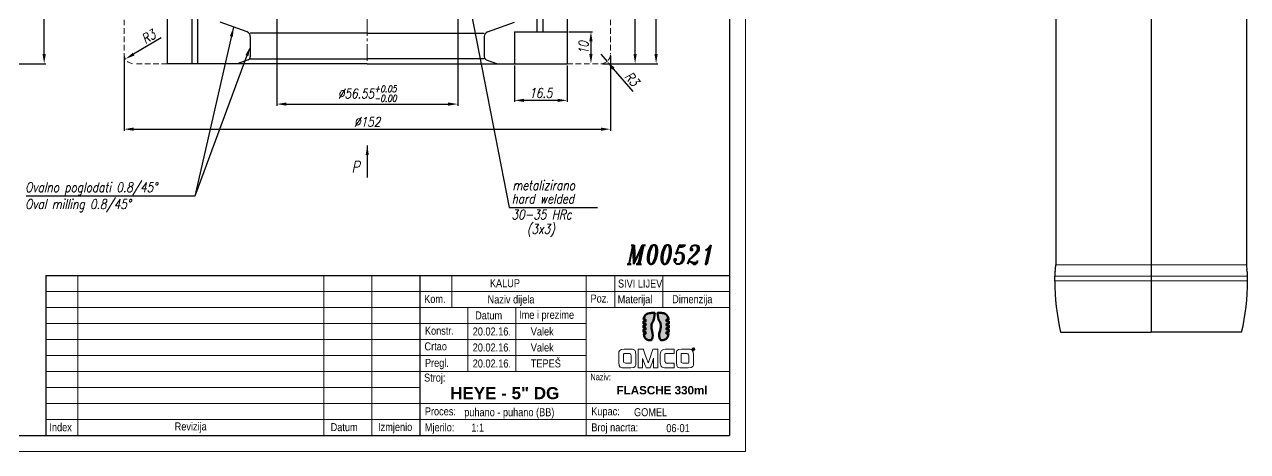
# Model space of a CAD drawing. Extents: x 11 to 588, y -94 to 506.
# Drawn here: x 206.1 to 588.3, y -94.1 to 39.3 of the extents above; entities that cross this region are included whole.
import ezdxf
from ezdxf import colors
from ezdxf.entities.mleader import LeaderData, LeaderLine
from ezdxf.math import Vec2, Vec3

# ---------------------------------------------------------------- set-up
doc = ezdxf.new("R2010")
doc.units = 0
doc.header["$LTSCALE"] = 7
doc.header["$MEASUREMENT"] = 0
doc.linetypes.add('CENTER2', pattern=[1.125, 0.75, -0.125, 0.125, -0.125])
doc.linetypes.add('HIDDEN', pattern=[0.375, 0.25, -0.125])
doc.layers.get('0').update_dxf_attribs({"linetype": 'CONTINUOUS', "lineweight": 15})
for name, color, linetype, lineweight in [('1', 1, 'CENTER2', 15), ('2', 2, 'HIDDEN', 15), ('3', 3, 'CONTINUOUS', 30), ('4', 5, 'CONTINUOUS', 50), ('8', 252, 'CONTINUOUS', 15), ('ENGLISH', 252, 'CONTINUOUS', 18)]:
    doc.layers.add(name, color=color, linetype=linetype, lineweight=lineweight)
doc.styles.add('ITALICT', font='ITALICT.shx', dxfattribs={"width": 0.8, "height": 3})
doc.styles.get("Standard").update_dxf_attribs({"font": 'isocp.shx', "height": 3})
doc.styles.add('style2', font='swissc.ttf')
doc.dimstyles.get("Standard").update_dxf_attribs({"dimtxt": 3, "dimasz": 3, "dimexe": 0.5, "dimexo": 0.5, "dimgap": 0.8, "dimtad": 1, "dimdsep": 46, "dimtxsty": 'ITALICT', "dimcen": 0.09, "dimazin": 2, "dimtfac": 1, "dimtmove": 0, "dimatfit": 3, "dimfxl": 1, "dimtolj": 1, "dimtzin": 0, "dimarcsym": 0})

# ---------------------------------------------------------------- blocks, each defined once
blk = doc.blocks.new('*D31')
at = {"color": 0, "lineweight": -2, "transparency": 16777216}
for p, q in [((284.98, 56.95), (284.98, 13.9)), ((341.53, 56.95), (341.53, 13.9)), ((287.98, 14.4), (338.53, 14.4))]:
    blk.add_line(p, q, dxfattribs=at)
at = {"color": 0, "transparency": 16777216}
for points in [[(287.98, 14.9), (287.98, 13.9), (284.98, 14.4)], [(338.53, 14.9), (338.53, 13.9), (341.53, 14.4)]]:
    blk.add_solid(points, dxfattribs=at)
at = {"color": 0, "transparency": 16777216, "insert": (313.26, 17.68), "char_height": 3, "attachment_point": 5, "style": 'ITALICT'}
blk.add_mtext('\\A1;%%c56.55{}{\\H0.71x;\\C3;\\S+0.05^ -0.00;}', dxfattribs=at)
blk = doc.blocks.new('*D40')
at = {"color": 0, "lineweight": -2, "transparency": 16777216}
for p, q in [((368.58, 87), (404.02, 87)), ((403.52, 30), (403.52, 84)), ((386.76, 27), (404.02, 27))]:
    blk.add_line(p, q, dxfattribs=at)
at = {"color": 0, "transparency": 16777216}
for points in [[(403.02, 84), (404.02, 84), (403.52, 87)], [(403.02, 30), (404.02, 30), (403.52, 27)]]:
    blk.add_solid(points, dxfattribs=at)
at = {"color": 0, "transparency": 16777216, "insert": (401.22, 57), "char_height": 3, "attachment_point": 5, "rotation": 90, "style": 'ITALICT'}
blk.add_mtext('\\A1;60', dxfattribs=at)
blk = doc.blocks.new('*D55')
at = {"color": 0, "lineweight": -2, "transparency": 16777216}
for p, q in [((237.26, 29.5), (237.26, 6.06)), ((389.26, 29.5), (389.26, 6.06)), ((240.26, 6.56), (386.26, 6.56))]:
    blk.add_line(p, q, dxfattribs=at)
at = {"color": 0, "transparency": 16777216}
for points in [[(240.26, 7.06), (240.26, 6.06), (237.26, 6.56)], [(386.26, 7.06), (386.26, 6.06), (389.26, 6.56)]]:
    blk.add_solid(points, dxfattribs=at)
at = {"color": 0, "transparency": 16777216, "insert": (313.26, 8.86), "char_height": 3, "attachment_point": 5, "style": 'ITALICT'}
blk.add_mtext('\\A1;%%c152', dxfattribs=at)
blk = doc.blocks.new('*D63')
at = {"color": 0, "lineweight": -2, "transparency": 16777216}
blk.add_line((248.86, 35.09), (240.26, 30), dxfattribs=at)
at = {"color": 0, "transparency": 16777216}
blk.add_solid([(240, 30.43), (240.51, 29.57), (237.67, 28.47)], dxfattribs=at)
at = {"color": 0, "transparency": 16777216, "insert": (244.94, 35.44), "char_height": 3, "attachment_point": 5, "rotation": 30.5991, "style": 'ITALICT'}
blk.add_mtext('\\A1;R3', dxfattribs=at)
blk = doc.blocks.new('*D80')
at = {"color": 0, "lineweight": -2, "transparency": 16777216}
for p, q in [((366.76, 62), (397.46, 62)), ((396.96, 30), (396.96, 59)), ((386.76, 27), (397.46, 27))]:
    blk.add_line(p, q, dxfattribs=at)
at = {"color": 0, "transparency": 16777216}
for points in [[(396.46, 59), (397.46, 59), (396.96, 62)], [(396.46, 30), (397.46, 30), (396.96, 27)]]:
    blk.add_solid(points, dxfattribs=at)
at = {"color": 0, "transparency": 16777216, "insert": (394.66, 44.5), "char_height": 3, "attachment_point": 5, "rotation": 90, "style": 'ITALICT'}
blk.add_mtext('\\A1;35', dxfattribs=at)
blk = doc.blocks.new('*D81')
at = {"color": 0, "lineweight": -2, "transparency": 16777216}
for p, q in [((386.26, 30), (388.22, 27.73)), ((396.32, 18.35), (390.18, 25.46))]:
    blk.add_line(p, q, dxfattribs=at)
at = {"color": 0, "transparency": 16777216}
blk.add_solid([(390.56, 25.79), (389.8, 25.13), (388.22, 27.73)], dxfattribs=at)
at = {"color": 0, "transparency": 16777216, "insert": (395.97, 22.27), "char_height": 3, "attachment_point": 5, "rotation": 310.8206, "style": 'ITALICT'}
blk.add_mtext('\\A1;R3', dxfattribs=at)
blk = doc.blocks.new('*D82')
at = {"color": 0, "lineweight": -2, "transparency": 16777216}
for p, q in [((359.26, 26.5), (359.26, 15.06)), ((375.76, 26.5), (375.76, 15.06)), ((372.76, 15.56), (362.26, 15.56))]:
    blk.add_line(p, q, dxfattribs=at)
at = {"color": 0, "transparency": 16777216}
for points in [[(362.26, 16.06), (362.26, 15.06), (359.26, 15.56)], [(372.76, 16.06), (372.76, 15.06), (375.76, 15.56)]]:
    blk.add_solid(points, dxfattribs=at)
at = {"color": 0, "transparency": 16777216, "insert": (367.51, 17.86), "char_height": 3, "attachment_point": 5, "style": 'ITALICT'}
blk.add_mtext('\\A1;16.5', dxfattribs=at)
blk = doc.blocks.new('*D83')
at = {"color": 0, "lineweight": -2, "transparency": 16777216}
for p, q in [((376.26, 37), (383.66, 37)), ((383.16, 34), (383.16, 30))]:
    blk.add_line(p, q, dxfattribs=at)
at = {"color": 0, "transparency": 16777216}
for points in [[(382.66, 34), (383.66, 34), (383.16, 37)], [(382.66, 30), (383.66, 30), (383.16, 27)]]:
    blk.add_solid(points, dxfattribs=at)
at = {"color": 0, "transparency": 16777216, "insert": (380.86, 32), "char_height": 3, "attachment_point": 5, "rotation": 90, "style": 'ITALICT'}
blk.add_mtext('\\A1;10', dxfattribs=at)
blk = doc.blocks.new('*D91')
at = {"color": 0, "lineweight": -2, "transparency": 16777216}
for p, q in [((150.48, 202), (212.8, 202)), ((212.3, 30), (212.3, 199)), ((147.38, 27), (212.8, 27))]:
    blk.add_line(p, q, dxfattribs=at)
at = {"color": 0, "transparency": 16777216}
for points in [[(211.8, 199), (212.8, 199), (212.3, 202)], [(211.8, 30), (212.8, 30), (212.3, 27)]]:
    blk.add_solid(points, dxfattribs=at)
at = {"color": 0, "transparency": 16777216, "insert": (210, 109.5), "char_height": 3, "attachment_point": 5, "rotation": 90, "style": 'ITALICT'}
blk.add_mtext('\\A1;175', dxfattribs=at)

msp = doc.modelspace()

# ---------------------------------------------------------------- hatches: boundary and pattern name
at = {"layer": '4'}
h = msp.add_hatch(color=142, dxfattribs=at)
edge = h.paths.add_edge_path()
edge.add_spline(control_points=[(399.6271, -57.3266), (399.6271, -57.3266), (399.6271, -57.3266), (399.6271, -57.3266), (399.6271, -57.3266), (399.8498, -59.2961), (401.5897, -59.3975), (401.8468, -59.3975), (401.8468, -59.3975), (401.8468, -59.3975), (402.0398, -59.3975), (402.0398, -59.3975), (402.0398, -59.3975), (402.9534, -58.0838), (402.0332, -56.1691), (402.0332, -54.8003), (402.0332, -54.8003), (402.0332, -53.7254), (402.9796, -53.4377), (403.0833, -50.8583), (403.0833, -50.8583), (401.9914, -50.8583), (401.9914, -50.8583), (401.9914, -50.8583), (400.1482, -50.8583), (399.728, -52.28), (399.632, -52.9292)], knot_values=[0.8095238, 0.8095238, 0.8095238, 0.8095238, 0.83333333, 0.83333333, 0.83333333, 0.83343333, 0.85714286, 0.85714286, 0.85714286, 0.85724286, 0.9047619, 0.9047619, 0.9047619, 0.9048619, 0.95238095, 0.95238095, 0.95238095, 0.95248095, 1, 1, 1, 1.04761905, 1.04761905, 1.04761905, 1.04771905, 1.0952381, 1.0952381, 1.0952381, 1.0952381], degree=3, periodic=0)
edge.add_spline(control_points=[(399.632, -52.9292), (399.632, -52.9292), (400.257, -52.9292), (400.257, -52.9292)], knot_values=[0.0952381, 0.0952381, 0.0952381, 0.0952381, 0.14285714, 0.14285714, 0.14285714, 0.14285714], degree=3, periodic=0)
edge.add_spline(control_points=[(400.257, -52.9292), (400.257, -52.9292), (400.257, -52.9292), (400.257, -52.9292), (400.257, -52.9292), (400.257, -52.9292), (400.257, -53.4522), (400.257, -53.4522)], knot_values=[0.14285714, 0.14285714, 0.14285714, 0.14285714, 0.16666666, 0.16666666, 0.16666666, 0.16676666, 0.19047619, 0.19047619, 0.19047619, 0.19047619], degree=3, periodic=0)
edge.add_spline(control_points=[(400.257, -53.4522), (400.257, -53.4522), (400.257, -53.4522), (400.257, -53.4522), (400.257, -53.4522), (400.257, -53.4522), (399.6033, -53.4522), (399.6033, -53.4522)], knot_values=[0.19047619, 0.19047619, 0.19047619, 0.19047619, 0.21428571, 0.21428571, 0.21428571, 0.21438571, 0.23809523, 0.23809523, 0.23809523, 0.23809523], degree=3, periodic=0)
edge.add_spline(control_points=[(399.6033, -53.4522), (399.6033, -53.4522), (399.6033, -53.4522), (399.6033, -53.4522), (399.6033, -53.4522), (399.6033, -53.4522), (399.6033, -54.2207), (399.6033, -54.2207)], knot_values=[0.23809523, 0.23809523, 0.23809523, 0.23809523, 0.26190476, 0.26190476, 0.26190476, 0.26200476, 0.28571428, 0.28571428, 0.28571428, 0.28571428], degree=3, periodic=0)
edge.add_spline(control_points=[(399.6033, -54.2207), (399.6033, -54.2207), (399.6033, -54.2207), (399.6033, -54.2207), (399.6033, -54.2207), (399.6033, -54.2207), (400.257, -54.2207), (400.257, -54.2207)], knot_values=[0.28571428, 0.28571428, 0.28571428, 0.28571428, 0.30952381, 0.30952381, 0.30952381, 0.30962381, 0.33333333, 0.33333333, 0.33333333, 0.33333333], degree=3, periodic=0)
edge.add_spline(control_points=[(400.257, -54.2207), (400.257, -54.2207), (400.257, -54.2207), (400.257, -54.2207), (400.257, -54.2207), (400.257, -54.2207), (400.257, -54.7436), (400.257, -54.7436)], knot_values=[0.33333333, 0.33333333, 0.33333333, 0.33333333, 0.35714286, 0.35714286, 0.35714286, 0.35724286, 0.38095238, 0.38095238, 0.38095238, 0.38095238], degree=3, periodic=0)
edge.add_spline(control_points=[(400.257, -54.7436), (400.257, -54.7436), (400.257, -54.7436), (400.257, -54.7436), (400.257, -54.7436), (400.257, -54.7436), (399.6033, -54.7436), (399.6033, -54.7436)], knot_values=[0.38095238, 0.38095238, 0.38095238, 0.38095238, 0.4047619, 0.4047619, 0.4047619, 0.4048619, 0.42857143, 0.42857143, 0.42857143, 0.42857143], degree=3, periodic=0)
edge.add_spline(control_points=[(399.6033, -54.7436), (399.6033, -54.7436), (399.6033, -54.7436), (399.6033, -54.7436), (399.6033, -54.7436), (399.6033, -54.7436), (399.6033, -55.5121), (399.6033, -55.5121)], knot_values=[0.42857143, 0.42857143, 0.42857143, 0.42857143, 0.45238095, 0.45238095, 0.45238095, 0.45248095, 0.47619047, 0.47619047, 0.47619047, 0.47619047], degree=3, periodic=0)
edge.add_spline(control_points=[(399.6033, -55.5121), (399.6033, -55.5121), (399.6033, -55.5121), (399.6033, -55.5121), (399.6033, -55.5121), (399.6033, -55.5121), (400.257, -55.5121), (400.257, -55.5121)], knot_values=[0.47619047, 0.47619047, 0.47619047, 0.47619047, 0.5, 0.5, 0.5, 0.5001, 0.52380952, 0.52380952, 0.52380952, 0.52380952], degree=3, periodic=0)
edge.add_spline(control_points=[(400.257, -55.5121), (400.257, -55.5121), (400.257, -55.5121), (400.257, -55.5121), (400.257, -55.5121), (400.257, -55.5121), (400.257, -56.0351), (400.257, -56.0351)], knot_values=[0.52380952, 0.52380952, 0.52380952, 0.52380952, 0.54761905, 0.54761905, 0.54761905, 0.54771905, 0.57142857, 0.57142857, 0.57142857, 0.57142857], degree=3, periodic=0)
edge.add_spline(control_points=[(400.257, -56.0351), (400.257, -56.0351), (400.257, -56.0351), (400.257, -56.0351), (400.257, -56.0351), (400.257, -56.0351), (399.6033, -56.0351), (399.6033, -56.0351)], knot_values=[0.57142857, 0.57142857, 0.57142857, 0.57142857, 0.59523809, 0.59523809, 0.59523809, 0.59533809, 0.61904761, 0.61904761, 0.61904761, 0.61904761], degree=3, periodic=0)
edge.add_spline(control_points=[(399.6033, -56.0351), (399.6033, -56.0351), (399.6033, -56.0351), (399.6033, -56.0351), (399.6033, -56.0351), (399.6033, -56.0351), (399.6033, -56.8036), (399.6033, -56.8036)], knot_values=[0.61904761, 0.61904761, 0.61904761, 0.61904761, 0.64285714, 0.64285714, 0.64285714, 0.64295714, 0.66666666, 0.66666666, 0.66666666, 0.66666666], degree=3, periodic=0)
edge.add_spline(control_points=[(399.6033, -56.8036), (399.6033, -56.8036), (399.6033, -56.8036), (399.6033, -56.8036), (399.6033, -56.8036), (399.6033, -56.8036), (400.257, -56.8036), (400.257, -56.8036)], knot_values=[0.66666666, 0.66666666, 0.66666666, 0.66666666, 0.69047619, 0.69047619, 0.69047619, 0.69057619, 0.71428571, 0.71428571, 0.71428571, 0.71428571], degree=3, periodic=0)
edge.add_spline(control_points=[(400.257, -56.8036), (400.257, -56.8036), (400.257, -56.8036), (400.257, -56.8036), (400.257, -56.8036), (400.257, -56.8036), (400.257, -57.3266), (400.257, -57.3266)], knot_values=[0.71428571, 0.71428571, 0.71428571, 0.71428571, 0.73809524, 0.73809524, 0.73809524, 0.73819524, 0.76190476, 0.76190476, 0.76190476, 0.76190476], degree=3, periodic=0)
edge.add_spline(control_points=[(400.257, -57.3266), (400.257, -57.3266), (400.257, -57.3266), (400.257, -57.3266), (400.257, -57.3266), (400.257, -57.3266), (399.6271, -57.3266), (399.6271, -57.3266)], knot_values=[0.76190476, 0.76190476, 0.76190476, 0.76190476, 0.78571428, 0.78571428, 0.78571428, 0.78581428, 0.8095238, 0.8095238, 0.8095238, 0.8095238], degree=3, periodic=0)
h = msp.add_hatch(color=253, dxfattribs=at)
edge = h.paths.add_edge_path()
edge.add_spline(control_points=[(406.7946, -55.5121), (406.7946, -55.5121), (406.7946, -55.5121), (406.7946, -55.5121), (406.7946, -55.5121), (406.7946, -55.5121), (407.4483, -55.5121), (407.4483, -55.5121)], knot_values=[0.23809524, 0.23809524, 0.23809524, 0.23809524, 0.26190476, 0.26190476, 0.26190476, 0.26200476, 0.28571428, 0.28571428, 0.28571428, 0.28571428], degree=3, periodic=0)
edge.add_spline(control_points=[(407.4483, -55.5121), (407.4483, -55.5121), (407.4483, -55.5121), (407.4483, -55.5121), (407.4483, -55.5121), (407.4483, -55.5121), (407.4483, -54.7436), (407.4483, -54.7436)], knot_values=[0.28571428, 0.28571428, 0.28571428, 0.28571428, 0.30952381, 0.30952381, 0.30952381, 0.30962381, 0.33333333, 0.33333333, 0.33333333, 0.33333333], degree=3, periodic=0)
edge.add_spline(control_points=[(407.4483, -54.7436), (407.4483, -54.7436), (407.4483, -54.7436), (407.4483, -54.7436), (407.4483, -54.7436), (407.4483, -54.7436), (406.7946, -54.7436), (406.7946, -54.7436)], knot_values=[0.33333333, 0.33333333, 0.33333333, 0.33333333, 0.35714285, 0.35714285, 0.35714285, 0.35724285, 0.38095237, 0.38095237, 0.38095237, 0.38095237], degree=3, periodic=0)
edge.add_spline(control_points=[(406.7946, -54.7436), (406.7946, -54.7436), (406.7946, -54.7436), (406.7946, -54.7436), (406.7946, -54.7436), (406.7946, -54.7436), (406.7946, -54.2207), (406.7946, -54.2207)], knot_values=[0.38095237, 0.38095237, 0.38095237, 0.38095237, 0.4047619, 0.4047619, 0.4047619, 0.4048619, 0.42857143, 0.42857143, 0.42857143, 0.42857143], degree=3, periodic=0)
edge.add_spline(control_points=[(406.7946, -54.2207), (406.7946, -54.2207), (406.7946, -54.2207), (406.7946, -54.2207), (406.7946, -54.2207), (406.7946, -54.2207), (407.4483, -54.2207), (407.4483, -54.2207)], knot_values=[0.42857143, 0.42857143, 0.42857143, 0.42857143, 0.45238095, 0.45238095, 0.45238095, 0.45248095, 0.47619047, 0.47619047, 0.47619047, 0.47619047], degree=3, periodic=0)
edge.add_spline(control_points=[(407.4483, -54.2207), (407.4483, -54.2207), (407.4483, -54.2207), (407.4483, -54.2207), (407.4483, -54.2207), (407.4483, -54.2207), (407.4483, -53.4522), (407.4483, -53.4522)], knot_values=[0.47619047, 0.47619047, 0.47619047, 0.47619047, 0.5, 0.5, 0.5, 0.5001, 0.52380952, 0.52380952, 0.52380952, 0.52380952], degree=3, periodic=0)
edge.add_spline(control_points=[(407.4483, -53.4522), (407.4483, -53.4522), (407.4483, -53.4522), (407.4483, -53.4522), (407.4483, -53.4522), (407.4483, -53.4522), (406.7946, -53.4522), (406.7946, -53.4522)], knot_values=[0.52380952, 0.52380952, 0.52380952, 0.52380952, 0.54761905, 0.54761905, 0.54761905, 0.54771905, 0.57142857, 0.57142857, 0.57142857, 0.57142857], degree=3, periodic=0)
edge.add_spline(control_points=[(406.7946, -53.4522), (406.7946, -53.4522), (406.7946, -53.4522), (406.7946, -53.4522), (406.7946, -53.4522), (406.7946, -53.4522), (406.7946, -52.9292), (406.7946, -52.9292)], knot_values=[0.57142857, 0.57142857, 0.57142857, 0.57142857, 0.59523809, 0.59523809, 0.59523809, 0.59533809, 0.61904761, 0.61904761, 0.61904761, 0.61904761], degree=3, periodic=0)
edge.add_spline(control_points=[(406.7946, -52.9292), (406.7946, -52.9292), (406.7946, -52.9292), (406.7946, -52.9292), (406.7946, -52.9292), (406.7946, -52.9292), (407.4226, -52.9292), (407.4226, -52.9292)], knot_values=[0.61904761, 0.61904761, 0.61904761, 0.61904761, 0.64285714, 0.64285714, 0.64285714, 0.64295714, 0.66666666, 0.66666666, 0.66666666, 0.66666666], degree=3, periodic=0)
edge.add_spline(control_points=[(407.4226, -52.9292), (407.4226, -52.9292), (407.4226, -52.9292), (407.4226, -52.9292), (407.4226, -52.9292), (407.1927, -50.9726), (405.4614, -50.8583), (405.2048, -50.8583), (405.2048, -50.8583), (405.2048, -50.8583), (403.968, -50.8583), (403.968, -50.8583)], knot_values=[0.66666666, 0.66666666, 0.66666666, 0.66666666, 0.69047619, 0.69047619, 0.69047619, 0.69057619, 0.71428571, 0.71428571, 0.71428571, 0.71438571, 0.76190476, 0.76190476, 0.76190476, 0.76190476], degree=3, periodic=0)
edge.add_spline(control_points=[(403.968, -50.8583), (403.968, -50.8583), (403.968, -50.8583), (403.968, -50.8583), (403.968, -50.8583), (404.0718, -53.4377), (405.0187, -53.7254), (405.0187, -54.8003), (405.0187, -54.8003), (405.0187, -56.1691), (404.0982, -58.0838), (405.0118, -59.3975), (405.0118, -59.3975), (405.0118, -59.3975), (405.0745, -59.3975), (405.0745, -59.3975), (405.0745, -59.3975), (406.9177, -59.3975), (407.3294, -57.9758), (407.4214, -57.3266)], knot_values=[0.76190476, 0.76190476, 0.76190476, 0.76190476, 0.78571429, 0.78571429, 0.78571429, 0.78581429, 0.80952381, 0.80952381, 0.80952381, 0.80962381, 0.85714286, 0.85714286, 0.85714286, 0.85724286, 0.9047619, 0.9047619, 0.9047619, 0.9048619, 0.95238095, 0.95238095, 0.95238095, 0.95238095], degree=3, periodic=0)
edge.add_spline(control_points=[(407.4214, -57.3266), (407.4214, -57.3266), (406.7946, -57.3266), (406.7946, -57.3266), (406.7946, -57.3266), (406.7946, -56.8036), (406.7946, -56.8036)], knot_values=[0.95238095, 0.95238095, 0.95238095, 0.95238095, 1, 1, 1, 1.04761905, 1.04761905, 1.04761905, 1.04761905], degree=3, periodic=0)
edge.add_spline(control_points=[(406.7946, -56.8036), (406.7946, -56.8036), (406.7946, -56.8036), (406.7946, -56.8036), (406.7946, -56.8036), (406.7946, -56.8036), (407.4483, -56.8036), (407.4483, -56.8036)], knot_values=[0.04761905, 0.04761905, 0.04761905, 0.04761905, 0.07142857, 0.07142857, 0.07142857, 0.07152857, 0.09523809, 0.09523809, 0.09523809, 0.09523809], degree=3, periodic=0)
edge.add_spline(control_points=[(407.4483, -56.8036), (407.4483, -56.8036), (407.4483, -56.8036), (407.4483, -56.8036), (407.4483, -56.8036), (407.4483, -56.8036), (407.4483, -56.0351), (407.4483, -56.0351)], knot_values=[0.09523809, 0.09523809, 0.09523809, 0.09523809, 0.11904762, 0.11904762, 0.11904762, 0.11914762, 0.14285714, 0.14285714, 0.14285714, 0.14285714], degree=3, periodic=0)
edge.add_spline(control_points=[(407.4483, -56.0351), (407.4483, -56.0351), (407.4483, -56.0351), (407.4483, -56.0351), (407.4483, -56.0351), (407.4483, -56.0351), (406.7946, -56.0351), (406.7946, -56.0351)], knot_values=[0.14285714, 0.14285714, 0.14285714, 0.14285714, 0.16666666, 0.16666666, 0.16666666, 0.16676666, 0.19047619, 0.19047619, 0.19047619, 0.19047619], degree=3, periodic=0)
edge.add_spline(control_points=[(406.7946, -56.0351), (406.7946, -56.0351), (406.7946, -56.0351), (406.7946, -56.0351), (406.7946, -56.0351), (406.7946, -56.0351), (406.7946, -55.5121), (406.7946, -55.5121)], knot_values=[0.19047619, 0.19047619, 0.19047619, 0.19047619, 0.21428571, 0.21428571, 0.21428571, 0.21438571, 0.23809524, 0.23809524, 0.23809524, 0.23809524], degree=3, periodic=0)

# ---------------------------------------------------------------- linework, layer by layer
for p, q in [((431.4997, 506.465), (431.4997, -94.1371)), ((222.8161, -39.1371), (222.8161, -89.1371)), ((299.6579, -39.1371), (299.6579, -89.1371)), ((314.6579, -39.1371), (314.6579, -89.1371)), ((339.6579, -39.1371), (339.6579, -49.1371)), ((381.6579, -39.1371), (381.6579, -89.1371)), ((390.6579, -39.1371), (390.6579, -49.1371)), ((405.6579, -39.1371), (405.6579, -49.1371)), ((212.8161, -44.1371), (426.4997, -44.1371)), ((426.4997, -49.1371), (212.8161, -49.1371)), ((344.6579, -49.1371), (344.6579, -69.1371)), ((359.6579, -49.1371), (359.6579, -69.1371)), ((212.8161, -54.1371), (381.6579, -54.1371)), ((212.8161, -59.1371), (381.6579, -59.1371)), ((212.8161, -64.1371), (381.6579, -64.1371)), ((212.8161, -69.1371), (426.4997, -69.1371)), ((329.6579, -74.1371), (212.8161, -74.1371)), ((212.8161, -79.1371), (426.4997, -79.1371)), ((212.8161, -84.1371), (426.4997, -84.1371)), ((11.4997, -94.1371), (431.4997, -94.1371))]:
    msp.add_line(p, q)
for points, knots in [([(395.5926, -67.9977), (395.5926, -67.9977), (393.395, -67.9977), (393.395, -67.9977), (393.395, -67.9977), (393.2078, -67.9977), (391.8675, -67.9191), (391.8675, -66.2929), (391.8675, -66.2929), (391.8675, -66.2929), (391.8675, -63.8095), (391.8675, -63.8095), (391.8675, -63.8095), (391.8675, -63.8095), (391.8675, -62.1834), (393.4934, -62.1834), (393.4934, -62.1834), (393.4934, -62.1834), (395.6813, -62.1834), (395.6813, -62.1834), (395.6813, -62.1834), (395.8685, -62.1834), (397.2088, -62.2722), (397.2088, -63.8982), (397.2088, -63.8982), (397.2088, -63.8982), (397.2088, -66.3717), (397.2088, -66.3717), (397.2088, -66.3717), (397.2088, -66.3717), (397.2187, -67.9977), (395.5926, -67.9977)], [0, 0, 0, 0, 0.125, 0.125, 0.125, 0.1875, 0.25, 0.25, 0.25, 0.3125, 0.375, 0.375, 0.375, 0.4375, 0.5, 0.5, 0.5, 0.5625, 0.625, 0.625, 0.625, 0.6875, 0.75, 0.75, 0.75, 0.8125, 0.875, 0.875, 0.875, 0.9375, 1, 1, 1, 1]), ([(395.7305, -64.2332), (395.7305, -64.2332), (395.7305, -63.5632), (395.159, -63.5632), (395.159, -63.5632), (395.159, -63.5632), (393.533, -63.5632), (393.533, -63.5632), (393.533, -63.5632), (393.533, -63.5632), (393.3457, -63.573), (393.3457, -63.7602), (393.3457, -63.7602), (393.3457, -63.7602), (393.3457, -65.8592), (393.3457, -65.8592), (393.3457, -65.8592), (393.3457, -65.8592), (393.3457, -66.5197), (393.9173, -66.5197), (393.9173, -66.5197), (393.9173, -66.5197), (395.5433, -66.5197), (395.5433, -66.5197), (395.5433, -66.5197), (395.5433, -66.5197), (395.7305, -66.5197), (395.7305, -66.3324), (395.7305, -66.3324), (395.7305, -66.3324), (395.7305, -64.2332), (395.7305, -64.2332)], [0, 0, 0, 0, 0.125, 0.125, 0.125, 0.1875, 0.25, 0.25, 0.25, 0.3125, 0.375, 0.375, 0.375, 0.4375, 0.5, 0.5, 0.5, 0.5625, 0.625, 0.625, 0.625, 0.6875, 0.75, 0.75, 0.75, 0.8125, 0.875, 0.875, 0.875, 0.9375, 1, 1, 1, 1]), ([(402.7472, -67.9977), (402.7472, -67.9977), (402.7472, -64.9526), (402.7472, -64.9526), (402.7472, -64.9526), (402.7472, -64.9526), (401.6829, -67.9977), (401.6829, -67.9977), (401.6829, -67.9977), (401.6829, -67.9977), (400.4017, -67.9977), (400.4017, -67.9977), (400.4017, -67.9977), (400.4017, -67.9977), (399.3178, -65.0904), (399.3178, -65.0904), (399.3178, -65.0904), (399.3178, -65.0904), (399.3178, -67.9977), (399.3178, -67.9977), (399.3178, -67.9977), (399.3178, -67.9977), (397.9478, -67.9977), (397.9478, -67.9977), (397.9478, -67.9977), (397.9478, -67.9977), (397.9478, -62.1834), (397.9478, -62.1834), (397.9478, -62.1834), (397.9478, -62.1834), (399.5344, -62.1834), (399.5344, -62.1834), (399.5344, -62.1834), (399.5344, -62.1834), (401.0619, -66.4704), (401.0619, -66.4704), (401.0619, -66.4704), (401.0619, -66.4704), (402.5205, -62.1834), (402.5205, -62.1834), (402.5205, -62.1834), (402.5205, -62.1834), (404.0778, -62.1834), (404.0778, -62.1834), (404.0778, -62.1834), (404.0778, -62.1834), (404.0778, -67.9977), (404.0778, -67.9977), (404.0778, -67.9977), (404.0778, -67.9977), (402.7472, -67.9977), (402.7472, -67.9977)], [0, 0, 0, 0, 0.07692308, 0.07692308, 0.07692308, 0.11538462, 0.15384615, 0.15384615, 0.15384615, 0.19230769, 0.23076923, 0.23076923, 0.23076923, 0.26923077, 0.30769231, 0.30769231, 0.30769231, 0.34615385, 0.38461538, 0.38461538, 0.38461538, 0.42307692, 0.46153846, 0.46153846, 0.46153846, 0.5, 0.53846154, 0.53846154, 0.53846154, 0.57692308, 0.61538462, 0.61538462, 0.61538462, 0.65384615, 0.69230769, 0.69230769, 0.69230769, 0.73076923, 0.76923077, 0.76923077, 0.76923077, 0.80769231, 0.84615385, 0.84615385, 0.84615385, 0.88461538, 0.92307692, 0.92307692, 0.92307692, 0.96153846, 1, 1, 1, 1]), ([(409.2024, -66.5197), (409.2024, -66.5197), (406.8665, -66.5197), (406.8665, -66.5197), (406.8665, -66.5197), (406.2948, -66.5197), (406.2948, -65.8592), (406.2948, -65.8592), (406.2948, -65.8592), (406.2948, -65.8592), (406.2948, -63.7602), (406.2948, -63.7602), (406.2948, -63.7602), (406.2948, -63.573), (406.4822, -63.5632), (406.4822, -63.5632), (406.4822, -63.5632), (406.4822, -63.5632), (409.2024, -63.5632), (409.2024, -63.5632), (409.2024, -63.5632), (409.2024, -63.5632), (409.2024, -62.1834), (409.2024, -62.1834), (409.2024, -62.1834), (409.2024, -62.1834), (406.4429, -62.1834), (406.4429, -62.1834), (406.4429, -62.1834), (404.8168, -62.1834), (404.8168, -63.8095), (404.8168, -63.8095), (404.8168, -63.8095), (404.8168, -63.8095), (404.8168, -66.2929), (404.8168, -66.2929), (404.8168, -66.2929), (404.8168, -67.9191), (406.157, -67.9977), (406.3442, -67.9977), (406.3442, -67.9977), (406.3442, -67.9977), (409.2024, -67.9977), (409.2024, -67.9977), (409.2024, -67.9977), (409.2024, -67.9977), (409.2024, -66.5197), (409.2024, -66.5197)], [0, 0, 0, 0, 0.08333333, 0.08333333, 0.08333333, 0.125, 0.16666667, 0.16666667, 0.16666667, 0.20833333, 0.25, 0.25, 0.25, 0.29166667, 0.33333333, 0.33333333, 0.33333333, 0.375, 0.41666667, 0.41666667, 0.41666667, 0.45833333, 0.5, 0.5, 0.5, 0.54166667, 0.58333333, 0.58333333, 0.58333333, 0.625, 0.66666667, 0.66666667, 0.66666667, 0.70833333, 0.75, 0.75, 0.75, 0.79166667, 0.83333333, 0.83333333, 0.83333333, 0.875, 0.91666667, 0.91666667, 0.91666667, 0.95833333, 1, 1, 1, 1]), ([(413.5678, -67.9977), (413.5678, -67.9977), (411.3702, -67.9977), (411.3702, -67.9977), (411.3702, -67.9977), (411.183, -67.9977), (409.8429, -67.9191), (409.8429, -66.2929), (409.8429, -66.2929), (409.8429, -66.2929), (409.843, -63.8095), (409.843, -63.8095), (409.843, -63.8095), (409.843, -63.8095), (409.8429, -62.1834), (411.4688, -62.1834), (411.4688, -62.1834), (411.4688, -62.1834), (413.6567, -62.1834), (413.6567, -62.1834), (413.6567, -62.1834), (413.8438, -62.1834), (415.1841, -62.2722), (415.1841, -63.8982), (415.1841, -63.8982), (415.1841, -63.8982), (415.1841, -66.3717), (415.1841, -66.3717), (415.1841, -66.3717), (415.1841, -66.3717), (415.1939, -67.9977), (413.5678, -67.9977)], [0, 0, 0, 0, 0.125, 0.125, 0.125, 0.1875, 0.25, 0.25, 0.25, 0.3125, 0.375, 0.375, 0.375, 0.4375, 0.5, 0.5, 0.5, 0.5625, 0.625, 0.625, 0.625, 0.6875, 0.75, 0.75, 0.75, 0.8125, 0.875, 0.875, 0.875, 0.9375, 1, 1, 1, 1]), ([(413.7058, -64.2332), (413.7058, -64.2332), (413.7058, -63.5632), (413.1342, -63.5632), (413.1342, -63.5632), (413.1342, -63.5632), (411.5083, -63.5632), (411.5083, -63.5632), (411.5083, -63.5632), (411.5083, -63.5632), (411.3209, -63.573), (411.3209, -63.7602), (411.3209, -63.7602), (411.3209, -63.7602), (411.3209, -65.8592), (411.3209, -65.8592), (411.3209, -65.8592), (411.3209, -65.8592), (411.3209, -66.5197), (411.8926, -66.5197), (411.8926, -66.5197), (411.8926, -66.5197), (413.5186, -66.5197), (413.5186, -66.5197), (413.5186, -66.5197), (413.5186, -66.5197), (413.7058, -66.5197), (413.7058, -66.3324), (413.7058, -66.3324), (413.7058, -66.3324), (413.7058, -64.2332), (413.7058, -64.2332)], [0, 0, 0, 0, 0.125, 0.125, 0.125, 0.1875, 0.25, 0.25, 0.25, 0.3125, 0.375, 0.375, 0.375, 0.4375, 0.5, 0.5, 0.5, 0.5625, 0.625, 0.625, 0.625, 0.6875, 0.75, 0.75, 0.75, 0.8125, 0.875, 0.875, 0.875, 0.9375, 1, 1, 1, 1]), ([(415.2073, -62.5524), (414.9908, -62.5524), (414.8151, -62.3765), (414.8151, -62.1602), (414.8151, -62.1602), (414.8151, -61.9438), (414.9908, -61.768), (415.2073, -61.768), (415.2073, -61.768), (415.4238, -61.768), (415.5996, -61.9438), (415.5996, -62.1602), (415.5996, -62.1602), (415.5996, -62.3765), (415.4238, -62.5524), (415.2073, -62.5524)], [0, 0, 0, 0, 0.25, 0.25, 0.25, 0.375, 0.5, 0.5, 0.5, 0.625, 0.75, 0.75, 0.75, 0.875, 1, 1, 1, 1]), ([(415.2073, -61.8544), (415.0396, -61.8544), (414.9016, -61.9924), (414.9016, -62.1602), (414.9016, -62.1602), (414.9016, -62.3279), (415.0396, -62.4657), (415.2073, -62.4657), (415.2073, -62.4657), (415.3751, -62.4657), (415.5131, -62.3279), (415.5131, -62.1602), (415.5131, -62.1602), (415.5131, -61.9924), (415.3751, -61.8544), (415.2073, -61.8544)], [0, 0, 0, 0, 0.25, 0.25, 0.25, 0.375, 0.5, 0.5, 0.5, 0.625, 0.75, 0.75, 0.75, 0.875, 1, 1, 1, 1]), ([(415.2965, -62.2277), (415.2965, -62.2277), (415.3778, -62.352), (415.3778, -62.352), (415.3778, -62.352), (415.3778, -62.352), (415.2695, -62.352), (415.2695, -62.352), (415.2695, -62.352), (415.2695, -62.352), (415.202, -62.2413), (415.202, -62.2413), (415.202, -62.2413), (415.202, -62.2413), (415.1585, -62.2413), (415.1585, -62.2413), (415.1585, -62.2413), (415.1585, -62.2413), (415.1585, -62.352), (415.1585, -62.352), (415.1585, -62.352), (415.1585, -62.352), (415.0612, -62.352), (415.0612, -62.352), (415.0612, -62.352), (415.0612, -62.352), (415.0612, -61.9546), (415.0612, -61.9546), (415.0612, -61.9546), (415.0612, -61.9546), (415.2344, -61.9546), (415.2344, -61.9546), (415.2344, -61.9546), (415.2668, -61.9546), (415.3859, -61.9546), (415.3859, -62.0978), (415.3859, -62.0978), (415.3859, -62.1735), (415.34, -62.2113), (415.2965, -62.2277)], [0, 0, 0, 0, 0.1, 0.1, 0.1, 0.15, 0.2, 0.2, 0.2, 0.25, 0.3, 0.3, 0.3, 0.35, 0.4, 0.4, 0.4, 0.45, 0.5, 0.5, 0.5, 0.55, 0.6, 0.6, 0.6, 0.65, 0.7, 0.7, 0.7, 0.75, 0.8, 0.8, 0.8, 0.85, 0.9, 0.9, 0.9, 0.95, 1, 1, 1, 1]), ([(415.21, -62.0383), (415.21, -62.0383), (415.1585, -62.0383), (415.1585, -62.0383), (415.1585, -62.0383), (415.1585, -62.0383), (415.1585, -62.1627), (415.1585, -62.1627), (415.1585, -62.1627), (415.1585, -62.1627), (415.21, -62.1627), (415.21, -62.1627), (415.21, -62.1627), (415.2614, -62.1627), (415.283, -62.1438), (415.283, -62.0978), (415.283, -62.0978), (415.283, -62.0519), (415.2614, -62.0383), (415.21, -62.0383)], [0, 0, 0, 0, 0.2, 0.2, 0.2, 0.3, 0.4, 0.4, 0.4, 0.5, 0.6, 0.6, 0.6, 0.7, 0.8, 0.8, 0.8, 0.9, 1, 1, 1, 1])]:
    msp.add_open_spline(points, degree=3, knots=knots)
at = {"layer": '1'}
msp.add_line((313.2561, 277.2512), (313.2561, 27.0012), dxfattribs=at)
at = {"layer": '2'}
for p, q in [((237.2561, 182.5012), (237.2561, 20.0012)), ((389.2561, 182.5012), (389.2561, 30.0012)), ((250.7561, 27.0012), (240.2561, 27.0012)), ((375.7561, 27.0012), (386.2561, 27.0012))]:
    msp.add_line(p, q, dxfattribs=at)
for centre, start, end in [((240.2561, 30.0012), 180, 270), ((386.2561, 30.0012), 270, 0)]:
    msp.add_arc(centre, 3, start, end, dxfattribs=at)
at = {"layer": '3'}
for p, q in [((426.4997, 501.465), (426.4997, -89.1371)), ((250.7561, 277.2512), (250.7561, 27.0012)), ((258.4362, 277.2512), (258.4362, 27.0012)), ((260.2561, 277.2512), (260.2561, 27.0012)), ((366.2561, 277.2512), (366.2561, 37.0012)), ((375.7561, 277.2512), (375.7561, 27.0012)), ((558.2098, 162.9733), (558.2098, -56.8267)), ((368.0759, 87.0012), (368.0759, 37.0012)), ((528.3848, 56.1733), (528.3848, -35.8267)), ((588.0348, 56.1733), (588.0348, -35.8267)), ((275.7191, 36.9204), (267.2561, 40.0007)), ((350.793, 36.9204), (359.2561, 40.0007)), ((313.2561, 36.5612), (276.7061, 36.5612)), ((276.7061, 35.5109), (276.7061, 29.2014)), ((313.2561, 36.5612), (349.8061, 36.5612)), ((349.8061, 35.5109), (349.8061, 29.2014)), ((359.2561, 37.0012), (375.7561, 37.0012)), ((359.2561, 37.0012), (359.2561, 27.0012)), ((313.2561, 27.0012), (250.7561, 27.0012)), ((276.0481, 28.2617), (272.5849, 27.0012)), ((276.7061, 28.5012), (313.2561, 28.5012)), ((349.8061, 28.5012), (313.2561, 28.5012)), ((313.2561, 27.0012), (375.7561, 27.0012)), ((350.4641, 28.2617), (353.9273, 27.0012)), ((528.1922, -37.8651), (528.2774, -37.2883)), ((588.2274, -37.8651), (588.1422, -37.2883)), ((212.8161, -39.1371), (426.4997, -39.1371)), ((212.8161, -39.1371), (212.8161, -89.1371)), ((329.6579, -39.1371), (329.6579, -89.1371)), ((426.4997, -39.1371), (426.4997, -89.1371)), ((528.0848, -40.8267), (528.0848, -39.3267)), ((588.3348, -40.8267), (588.3348, -39.3267)), ((529.9348, -56.8267), (558.2098, -56.8267)), ((586.4848, -56.8267), (558.2098, -56.8267)), ((31.4997, -89.1371), (426.4997, -89.1371)), ((212.8161, -89.1371), (426.4997, -89.1371))]:
    msp.add_line(p, q, dxfattribs=at)
for centre, radius, start, end in [((275.2061, 35.5109), 1.5, 0, 70), ((351.3061, 35.5109), 1.5, 110, 180), ((275.7061, 29.2014), 1, 290, 0), ((350.8061, 29.2014), 1, 180, 250), ((538.0848, -39.3267), 10, 171.595639, 180), ((518.3848, -35.8267), 10, 351.595639, 0), ((598.0348, -35.8267), 10, 180, 188.404361), ((578.3348, -39.3267), 10, 0, 8.404361), ((598.199, -40.8267), 70.1142, 180, 193.191073), ((518.2206, -40.8267), 70.1142, 346.808927, 0)]:
    msp.add_arc(centre, radius, start, end, dxfattribs=at)
at = {"layer": '4', "color": 142}
msp.add_open_spline([(403.0833, -50.8583), (403.0833, -50.8583), (401.9914, -50.8583), (401.9914, -50.8583), (401.9914, -50.8583), (400.1482, -50.8583), (399.728, -52.28), (399.632, -52.9292), (399.632, -52.9292), (399.632, -52.9292), (400.257, -52.9292), (400.257, -52.9292), (400.257, -52.9292), (400.257, -52.9292), (400.257, -53.4522), (400.257, -53.4522), (400.257, -53.4522), (400.257, -53.4522), (399.6033, -53.4522), (399.6033, -53.4522), (399.6033, -53.4522), (399.6033, -53.4522), (399.6033, -54.2207), (399.6033, -54.2207), (399.6033, -54.2207), (399.6033, -54.2207), (400.257, -54.2207), (400.257, -54.2207), (400.257, -54.2207), (400.257, -54.2207), (400.257, -54.7436), (400.257, -54.7436), (400.257, -54.7436), (400.257, -54.7436), (399.6033, -54.7436), (399.6033, -54.7436), (399.6033, -54.7436), (399.6033, -54.7436), (399.6033, -55.5121), (399.6033, -55.5121), (399.6033, -55.5121), (399.6033, -55.5121), (400.257, -55.5121), (400.257, -55.5121), (400.257, -55.5121), (400.257, -55.5121), (400.257, -56.0351), (400.257, -56.0351), (400.257, -56.0351), (400.257, -56.0351), (399.6033, -56.0351), (399.6033, -56.0351), (399.6033, -56.0351), (399.6033, -56.0351), (399.6033, -56.8036), (399.6033, -56.8036), (399.6033, -56.8036), (399.6033, -56.8036), (400.257, -56.8036), (400.257, -56.8036), (400.257, -56.8036), (400.257, -56.8036), (400.257, -57.3266), (400.257, -57.3266), (400.257, -57.3266), (400.257, -57.3266), (399.6271, -57.3266), (399.6271, -57.3266), (399.6271, -57.3266), (399.8498, -59.2961), (401.5897, -59.3975), (401.8468, -59.3975), (401.8468, -59.3975), (401.8468, -59.3975), (402.0398, -59.3975), (402.0398, -59.3975), (402.0398, -59.3975), (402.9534, -58.0838), (402.0332, -56.1691), (402.0332, -54.8003), (402.0332, -54.8003), (402.0332, -53.7254), (402.9796, -53.4377), (403.0833, -50.8583)], degree=3, knots=[0, 0, 0, 0, 0.04761905, 0.04761905, 0.04761905, 0.07142857, 0.0952381, 0.0952381, 0.0952381, 0.11904762, 0.14285714, 0.14285714, 0.14285714, 0.16666667, 0.19047619, 0.19047619, 0.19047619, 0.21428571, 0.23809524, 0.23809524, 0.23809524, 0.26190476, 0.28571429, 0.28571429, 0.28571429, 0.30952381, 0.33333333, 0.33333333, 0.33333333, 0.35714286, 0.38095238, 0.38095238, 0.38095238, 0.4047619, 0.42857143, 0.42857143, 0.42857143, 0.45238095, 0.47619048, 0.47619048, 0.47619048, 0.5, 0.52380952, 0.52380952, 0.52380952, 0.54761905, 0.57142857, 0.57142857, 0.57142857, 0.5952381, 0.61904762, 0.61904762, 0.61904762, 0.64285714, 0.66666667, 0.66666667, 0.66666667, 0.69047619, 0.71428571, 0.71428571, 0.71428571, 0.73809524, 0.76190476, 0.76190476, 0.76190476, 0.78571429, 0.80952381, 0.80952381, 0.80952381, 0.83333333, 0.85714286, 0.85714286, 0.85714286, 0.88095238, 0.9047619, 0.9047619, 0.9047619, 0.92857143, 0.95238095, 0.95238095, 0.95238095, 0.97619048, 1, 1, 1, 1], dxfattribs=at)
at = {"layer": '4', "color": 253}
msp.add_open_spline([(406.7946, -57.3266), (406.7946, -57.3266), (406.7946, -56.8036), (406.7946, -56.8036), (406.7946, -56.8036), (406.7946, -56.8036), (407.4483, -56.8036), (407.4483, -56.8036), (407.4483, -56.8036), (407.4483, -56.8036), (407.4483, -56.0351), (407.4483, -56.0351), (407.4483, -56.0351), (407.4483, -56.0351), (406.7946, -56.0351), (406.7946, -56.0351), (406.7946, -56.0351), (406.7946, -56.0351), (406.7946, -55.5121), (406.7946, -55.5121), (406.7946, -55.5121), (406.7946, -55.5121), (407.4483, -55.5121), (407.4483, -55.5121), (407.4483, -55.5121), (407.4483, -55.5121), (407.4483, -54.7436), (407.4483, -54.7436), (407.4483, -54.7436), (407.4483, -54.7436), (406.7946, -54.7436), (406.7946, -54.7436), (406.7946, -54.7436), (406.7946, -54.7436), (406.7946, -54.2207), (406.7946, -54.2207), (406.7946, -54.2207), (406.7946, -54.2207), (407.4483, -54.2207), (407.4483, -54.2207), (407.4483, -54.2207), (407.4483, -54.2207), (407.4483, -53.4522), (407.4483, -53.4522), (407.4483, -53.4522), (407.4483, -53.4522), (406.7946, -53.4522), (406.7946, -53.4522), (406.7946, -53.4522), (406.7946, -53.4522), (406.7946, -52.9292), (406.7946, -52.9292), (406.7946, -52.9292), (406.7946, -52.9292), (407.4226, -52.9292), (407.4226, -52.9292), (407.4226, -52.9292), (407.1927, -50.9726), (405.4614, -50.8583), (405.2048, -50.8583), (405.2048, -50.8583), (405.2048, -50.8583), (403.968, -50.8583), (403.968, -50.8583), (403.968, -50.8583), (404.0718, -53.4377), (405.0187, -53.7254), (405.0187, -54.8003), (405.0187, -54.8003), (405.0187, -56.1691), (404.0982, -58.0838), (405.0118, -59.3975), (405.0118, -59.3975), (405.0118, -59.3975), (405.0745, -59.3975), (405.0745, -59.3975), (405.0745, -59.3975), (406.9177, -59.3975), (407.3294, -57.9758), (407.4214, -57.3266), (407.4214, -57.3266), (407.4214, -57.3266), (406.7946, -57.3266), (406.7946, -57.3266)], degree=3, knots=[0, 0, 0, 0, 0.04761905, 0.04761905, 0.04761905, 0.07142857, 0.0952381, 0.0952381, 0.0952381, 0.11904762, 0.14285714, 0.14285714, 0.14285714, 0.16666667, 0.19047619, 0.19047619, 0.19047619, 0.21428571, 0.23809524, 0.23809524, 0.23809524, 0.26190476, 0.28571429, 0.28571429, 0.28571429, 0.30952381, 0.33333333, 0.33333333, 0.33333333, 0.35714286, 0.38095238, 0.38095238, 0.38095238, 0.4047619, 0.42857143, 0.42857143, 0.42857143, 0.45238095, 0.47619048, 0.47619048, 0.47619048, 0.5, 0.52380952, 0.52380952, 0.52380952, 0.54761905, 0.57142857, 0.57142857, 0.57142857, 0.5952381, 0.61904762, 0.61904762, 0.61904762, 0.64285714, 0.66666667, 0.66666667, 0.66666667, 0.69047619, 0.71428571, 0.71428571, 0.71428571, 0.73809524, 0.76190476, 0.76190476, 0.76190476, 0.78571429, 0.80952381, 0.80952381, 0.80952381, 0.83333333, 0.85714286, 0.85714286, 0.85714286, 0.88095238, 0.9047619, 0.9047619, 0.9047619, 0.92857143, 0.95238095, 0.95238095, 0.95238095, 0.97619048, 1, 1, 1, 1], dxfattribs=at)
at = {"layer": '8'}
for p, q in [((528.3848, -35.8267), (558.2098, -35.8267)), ((588.0348, -35.8267), (558.2098, -35.8267)), ((528.0848, -39.3267), (558.2098, -39.3267)), ((528.0848, -40.8267), (558.2098, -40.8267)), ((588.3348, -39.3267), (558.2098, -39.3267)), ((588.3348, -40.8267), (558.2098, -40.8267))]:
    msp.add_line(p, q, dxfattribs=at)

# ---------------------------------------------------------------- texts
at = {"style": 'ITALICT', "width": 0.8}
for s, height, p in [('P', 3.5, (308.386, -6.9605)), ('Ovalno poglodati 0.8/45°', 3, (206.3737, -13.0851)), ('metalizirano', 3, (358.6423, -12.4567)), ('30-35 HRc', 3, (358.3701, -21.6054)), ('(3x3)', 3, (363.1615, -26.1012)), ('M00521', 6, (394.4453, -35.6309))]:
    msp.add_text(s, height=height, dxfattribs=at).set_placement(p)
at = {"style": 'style2'}
for s, height, p in [('KALUP', 2.5, (351.5836, -42.7969)), ('SIVI LIJEV', 2.5, (391.611, -42.9214)), ('Kom.', 2.5, (331.042, -47.7322)), ('Naziv dijela', 2.5, (350.8703, -47.8833)), ('Poz.', 2.5, (383.0367, -47.5867)), ('Materijal', 2.5, (391.5127, -47.8085)), ('Dimenzija', 2.5, (408.5524, -47.804)), ('Datum', 2.5, (346.9823, -52.8664)), ('Ime i prezime', 2.5, (360.706, -52.6783)), ('Konstr.', 2.5, (331.2841, -57.6522)), ('20.02.16.', 2.5, (346.2169, -57.8825)), ('Valek', 2.5, (364.3597, -57.8825)), ('Crtao', 2.5, (331.1511, -62.5351)), ('20.02.16.', 2.5, (346.2169, -62.8825)), ('Valek', 2.5, (364.3597, -62.8825)), ('TEPEŠ', 2.5, (364.3597, -67.8566)), ('Pregl.', 2.5, (331.2841, -67.6839)), ('20.02.16.', 2.5, (346.2169, -67.8825)), ('Stroj:', 2.5, (331.0118, -72.2925)), ('Naziv:', 2, (383.0118, -71.8652)), ('Proces:', 2.5, (331.254, -82.8327)), ('puhano - puhano (BB)', 2.5, (343.5599, -83.1014)), ('Kupac:', 2.5, (383.254, -82.8327)), ('GOMEL', 2.5, (396.621, -83.1014)), ('Index', 2.5, (213.9321, -87.7887)), ('Revizija', 2.5, (253.0774, -87.5431)), ('Datum', 2.5, (301.8199, -87.7714)), ('Izmjenio', 2.5, (316.6563, -87.7136)), ('Mjerilo:', 2.5, (331.254, -87.8327)), ('1:1', 2.5, (345.7779, -87.9087)), ('Broj nacrta:', 2.5, (383.267, -87.8356)), ('06-01', 2.5, (406.7101, -88.0671))]:
    msp.add_text(s, height=height, dxfattribs=at).set_placement(p)
at = {"attachment_point": 1}
for s, insert, char_height, width in [('{\\fArial|b1|i0|c238|p34;HEYE - 5" DG}', (339.1811, -73.9968), 3.8, 38.107033), ('{\\fArial|b1|i0|c238|p34;FLASCHE 330ml}', (391.151, -73.684), 2.6, 52.631647)]:
    msp.add_mtext(s, dxfattribs=dict(at, insert=insert, char_height=char_height, width=width))
at = {"layer": 'ENGLISH', "style": 'ITALICT', "width": 0.8}
for s, p in [('Oval milling 0.8/45°', (206.3737, -18.3503)), ('hard welded', (358.3937, -16.6926))]:
    msp.add_text(s, height=3, dxfattribs=at).set_placement(p)

# ---------------------------------------------------------------- dimensions: what is measured, and where the dimension line sits
for base, p1, p2, picture, middle in [((212.3002, 202.0012), (146.8759, 27.0012), (149.9759, 202.0012), '*D91', (212.3002, 109.5012)), ((403.5155, 87.0012), (386.2561, 27.0012), (368.0759, 87.0012), '*D40', (403.5155, 57.0012)), ((396.957, 62.0012), (386.2561, 27.0012), (366.2561, 62.0012), '*D80', (396.957, 44.5012))]:
    dim = msp.add_linear_dim(base=base, p1=p1, p2=p2, angle=90, dimstyle='Standard')
    dim.commit()
    dim.dimension.update_dxf_attribs({"geometry": picture, "text_midpoint": middle, "dimtype": 160})
for base, p1, p2, text, override, picture, middle in [((341.5311, 14.3966), (284.9811, 57.4512), (341.5311, 57.4512), '<>{}{\\H0.71x;\\C3;\\S+0.05^ -0.00;}', {"dimpost": '%%c<>', "dimtp": 0.05}, '*D31', (313.2561, 14.3966)), ((389.2561, 6.561), (237.2561, 30.0012), (389.2561, 30.0012), '%%c<>', {"dimtmove": 0}, '*D55', (313.2561, 6.561))]:
    dim = msp.add_linear_dim(base=base, p1=p1, p2=p2, text=text, dimstyle='Standard', override=override)
    dim.commit()
    dim.dimension.update_dxf_attribs({"geometry": picture, "text_midpoint": middle, "dimtype": 160})
dim = msp.add_radius_dim(center=(240.2561, 30.0012), mpoint=(237.6738, 28.4741), dimstyle='Standard', override={"dimtmove": 1})
dim.commit()
dim.dimension.update_dxf_attribs({"geometry": '*D63', "text_midpoint": (246.1092, 33.4626), "dimtype": 164})
dim = msp.add_linear_dim(base=(383.1574, 27.0012), p1=(375.7561, 37.0012), p2=(383.1574, 27.0012), angle=90, dimstyle='Standard')
dim.commit()
dim.dimension.update_dxf_attribs({"geometry": '*D83', "text_midpoint": (380.8574, 32.0012)})
dim = msp.add_linear_dim(base=(359.2561, 15.561), p1=(375.7561, 27.0012), p2=(359.2561, 27.0012), dimstyle='Standard')
dim.commit()
dim.dimension.update_dxf_attribs({"geometry": '*D82', "text_midpoint": (367.5061, 17.861)})
dim = msp.add_radius_dim(center=(386.2561, 30.0012), mpoint=(388.2172, 27.7309), dimstyle='Standard')
dim.commit()
dim.dimension.update_dxf_attribs({"geometry": '*D81', "text_midpoint": (395.9717, 22.2722)})

# ---------------------------------------------------------------- leaders
for points, override in [([(271.4876, 38.4606), (259.4152, -14.3226)], {"dimasz": 3, "dimgap": 0.8, "dimtad": 0}), ([(313.2561, 1.4709), (313.2561, -8.5291)], {"dimgap": 0.7, "dimtad": 0})]:
    msp.add_leader(points, dimstyle='Standard', override=override)
ml = msp.add_multileader_mtext('Standard')
ml.set_content('', color=256)
ml.set_leader_properties()
ml.build(insert=Vec2(0, 0))
ml.multileader.update_dxf_attribs({"text_right_attachment_type": 6, "dogleg_length": 0.36, "arrow_head_size": 3})
ctx = ml.context
ctx.base_point, ctx.arrow_head_size, ctx.plane_origin = Vec3(385.2219, -17.8604), 3, Vec3(324.2065, -69.8527)
ctx.right_attachment = 6
notes = []
notes.append((ctx, [(0, (1, 1, 0), (357.641, -17.8604), (1, 0), 27.5809, [(0, [(343.0581, 56.8954)], 0, [])])]))
ctx.mtext.insert, ctx.mtext.flow_direction = Vec3(387.2219, -15.8604), 5
ml = msp.add_multileader_mtext('Standard')
ml.set_content('', color=256)
ml.set_leader_properties()
ml.build(insert=Vec2(0, 0))
ml.multileader.update_dxf_attribs({"text_right_attachment_type": 6, "dogleg_length": 0.36, "arrow_head_size": 3})
ctx = ml.context
ctx.base_point, ctx.arrow_head_size, ctx.plane_origin = Vec3(204.7198, -12.3226), 3, Vec3(290.8975, -66.3148)
ctx.right_attachment, ctx.text_align_type = 6, 2
notes.append((ctx, [(0, (1, 1, 0), (259.4152, -14.3226), (-1, 0), 50.6954, [(0, [(276.7061, 32.3561)], 0, [])])]))
ctx.mtext.insert, ctx.mtext.alignment, ctx.mtext.flow_direction = Vec3(206.7198, -10.3226), 3, 5
for ctx, leaders in notes:
    for number, flags, end, landing, length, lines in leaders:
        leader = LeaderData()
        leader.index, (leader.has_last_leader_line, leader.has_dogleg_vector, leader.attachment_direction) = number, flags
        leader.last_leader_point, leader.dogleg_vector, leader.dogleg_length = Vec3(end), Vec3(landing), length
        for number, points, colour, breaks in lines:
            line = LeaderLine()
            line.index, line.vertices, line.color, line.breaks = number, Vec3.list(points), colors.encode_raw_color(colour), breaks
            leader.lines.append(line)
        ctx.leaders.append(leader)

doc.saveas('drawing.dxf')
